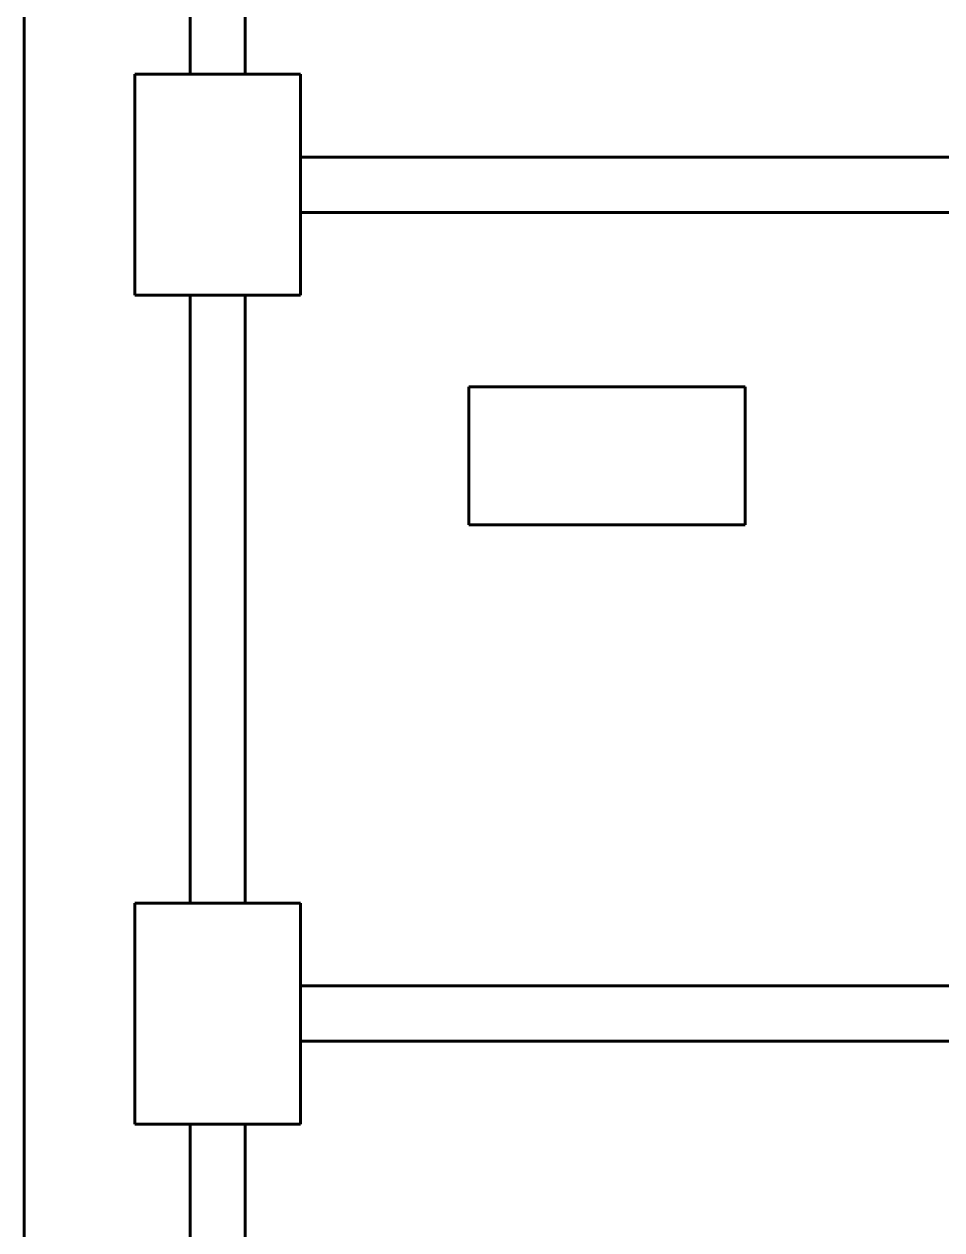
# Model space of a CAD drawing. Extents: x 0 to 297, y 0 to 292.
# Drawn here: x 202.14 to 210.44, y 126.06 to 136.97 of the extents above; entities that cross this region are included whole.
import ezdxf

# ---------------------------------------------------------------- set-up
doc = ezdxf.new("R2010")
doc.units = 0
doc.header["$MEASUREMENT"] = 0
doc.linetypes.add('K5LT_BASIC', pattern=[0])
doc.layers.add('Системный слой', color=7, linetype='Continuous')

# ---------------------------------------------------------------- blocks, each defined once
blk = doc.blocks.new('*U')
at = {"layer": 'Системный слой', "linetype": 'K5LT_BASIC', "lineweight": 60}
for p, q in [((204.642, 136.519), (203.142, 136.519)), ((203.142, 136.519), (203.142, 134.519)), ((204.642, 134.519), (204.642, 136.519)), ((203.142, 134.519), (204.642, 134.519)), ((208.664, 133.691), (206.164, 133.691)), ((206.164, 133.691), (206.164, 132.441)), ((208.664, 132.441), (208.664, 133.691)), ((206.164, 132.441), (208.664, 132.441)), ((204.642, 129.019), (203.142, 129.019)), ((203.142, 129.019), (203.142, 127.019)), ((204.642, 127.019), (204.642, 129.019)), ((203.142, 127.019), (204.642, 127.019))]:
    blk.add_line(p, q, dxfattribs=at)

msp = doc.modelspace()

# ---------------------------------------------------------------- linework, layer by layer
at = {"layer": 'Системный слой', "linetype": 'K5LT_BASIC', "lineweight": 60}
for p, q in [((202.142, 119.519), (202.142, 174.019)), ((203.642, 136.519), (203.642, 142.019)), ((204.142, 142.019), (204.142, 136.519)), ((203.142, 136.519), (204.642, 136.519)), ((203.142, 136.519), (203.142, 134.519)), ((203.142, 134.519), (203.142, 136.519)), ((203.142, 136.519), (204.642, 136.519)), ((204.642, 136.519), (203.642, 136.519)), ((204.641, 136.019), (204.642, 136.519)), ((204.642, 136.519), (204.642, 134.519)), ((204.642, 134.519), (204.642, 136.519)), ((204.642, 134.519), (204.642, 136.519)), ((204.641, 135.769), (218.641, 135.769)), ((204.642, 135.769), (204.642, 135.019)), ((218.641, 135.769), (204.642, 135.769)), ((204.641, 135.269), (218.641, 135.269)), ((204.642, 134.519), (203.142, 134.519)), ((203.142, 134.519), (204.642, 134.519)), ((203.642, 129.019), (203.642, 134.519)), ((204.142, 134.519), (204.142, 129.019)), ((203.142, 129.019), (204.642, 129.019)), ((203.142, 129.019), (203.142, 127.019)), ((203.142, 127.019), (203.142, 129.019)), ((203.142, 129.019), (204.642, 129.019)), ((204.642, 129.019), (203.642, 129.019)), ((204.641, 128.519), (204.642, 129.019)), ((204.642, 129.019), (204.642, 127.019)), ((204.642, 127.019), (204.642, 129.019)), ((204.642, 127.019), (204.642, 129.019)), ((204.641, 128.269), (218.641, 128.269)), ((204.642, 128.269), (204.642, 127.519)), ((204.641, 127.769), (218.641, 127.769)), ((204.642, 127.019), (203.142, 127.019)), ((203.142, 127.019), (204.642, 127.019)), ((203.642, 121.519), (203.642, 127.019)), ((204.142, 127.019), (204.142, 121.519))]:
    msp.add_line(p, q, dxfattribs=at)

# ---------------------------------------------------------------- block references
at = {"layer": 'Системный слой'}
msp.add_blockref('*U', (0, 0), dxfattribs=at)
msp.add_blockref('*U', (0, 0), dxfattribs=at)
msp.add_blockref('*U', (0, 0), dxfattribs=at)
msp.add_blockref('*U', (0, 0), dxfattribs=at)
msp.add_blockref('*U', (0, 0), dxfattribs=at)
msp.add_blockref('*U', (0, 0), dxfattribs=at)
msp.add_blockref('*U', (0, 0), dxfattribs=at)
msp.add_blockref('*U', (0, 0), dxfattribs=at)
msp.add_blockref('*U', (0, 0), dxfattribs=at)
msp.add_blockref('*U', (0, 0), dxfattribs=at)
msp.add_blockref('*U', (0, 0), dxfattribs=at)
msp.add_blockref('*U', (0, 0), dxfattribs=at)
msp.add_blockref('*U', (0, 0), dxfattribs=at)
msp.add_blockref('*U', (0, 0), dxfattribs=at)
msp.add_blockref('*U', (0, 0), dxfattribs=at)
msp.add_blockref('*U', (0, 0), dxfattribs=at)
msp.add_blockref('*U', (0, 0), dxfattribs=at)
msp.add_blockref('*U', (0, 0), dxfattribs=at)
msp.add_blockref('*U', (0, 0), dxfattribs=at)
msp.add_blockref('*U', (0, 0), dxfattribs=at)
msp.add_blockref('*U', (0, 0), dxfattribs=at)
msp.add_blockref('*U', (0, 0), dxfattribs=at)
msp.add_blockref('*U', (0, 0), dxfattribs=at)
msp.add_blockref('*U', (0, 0), dxfattribs=at)
msp.add_blockref('*U', (0, 0), dxfattribs=at)
msp.add_blockref('*U', (0, 0), dxfattribs=at)
msp.add_blockref('*U', (0, 0), dxfattribs=at)
msp.add_blockref('*U', (0, 0), dxfattribs=at)
msp.add_blockref('*U', (0, 0), dxfattribs=at)
msp.add_blockref('*U', (0, 0), dxfattribs=at)
msp.add_blockref('*U', (0, 0), dxfattribs=at)
msp.add_blockref('*U', (0, 0), dxfattribs=at)
msp.add_blockref('*U', (0, 0), dxfattribs=at)
msp.add_blockref('*U', (0, 0), dxfattribs=at)
msp.add_blockref('*U', (0, 0), dxfattribs=at)
msp.add_blockref('*U', (0, 0), dxfattribs=at)
msp.add_blockref('*U', (0, 0), dxfattribs=at)
msp.add_blockref('*U', (0, 0), dxfattribs=at)
msp.add_blockref('*U', (0, 0), dxfattribs=at)
msp.add_blockref('*U', (0, 0), dxfattribs=at)
msp.add_blockref('*U', (0, 0), dxfattribs=at)
msp.add_blockref('*U', (0, 0), dxfattribs=at)
msp.add_blockref('*U', (0, 0), dxfattribs=at)
msp.add_blockref('*U', (0, 0), dxfattribs=at)
msp.add_blockref('*U', (0, 0), dxfattribs=at)
msp.add_blockref('*U', (0, 0), dxfattribs=at)
msp.add_blockref('*U', (0, 0), dxfattribs=at)
msp.add_blockref('*U', (0, 0), dxfattribs=at)
msp.add_blockref('*U', (0, 0), dxfattribs=at)
msp.add_blockref('*U', (0, 0), dxfattribs=at)
msp.add_blockref('*U', (0, 0), dxfattribs=at)
msp.add_blockref('*U', (0, 0), dxfattribs=at)
msp.add_blockref('*U', (0, 0), dxfattribs=at)
msp.add_blockref('*U', (0, 0), dxfattribs=at)
msp.add_blockref('*U', (0, 0), dxfattribs=at)
msp.add_blockref('*U', (0, 0), dxfattribs=at)
msp.add_blockref('*U', (0, 0), dxfattribs=at)
msp.add_blockref('*U', (0, 0), dxfattribs=at)
msp.add_blockref('*U', (0, 0), dxfattribs=at)
msp.add_blockref('*U', (0, 0), dxfattribs=at)
msp.add_blockref('*U', (0, 0), dxfattribs=at)
msp.add_blockref('*U', (0, 0), dxfattribs=at)
msp.add_blockref('*U', (0, 0), dxfattribs=at)
msp.add_blockref('*U', (0, 0), dxfattribs=at)
msp.add_blockref('*U', (0, 0), dxfattribs=at)
msp.add_blockref('*U', (0, 0), dxfattribs=at)
msp.add_blockref('*U', (0, 0), dxfattribs=at)
msp.add_blockref('*U', (0, 0), dxfattribs=at)
msp.add_blockref('*U', (0, 0), dxfattribs=at)
msp.add_blockref('*U', (0, 0), dxfattribs=at)
msp.add_blockref('*U', (0, 0), dxfattribs=at)
msp.add_blockref('*U', (0, 0), dxfattribs=at)
msp.add_blockref('*U', (0, 0), dxfattribs=at)
msp.add_blockref('*U', (0, 0), dxfattribs=at)
msp.add_blockref('*U', (0, 0), dxfattribs=at)
msp.add_blockref('*U', (0, 0), dxfattribs=at)
msp.add_blockref('*U', (0, 0), dxfattribs=at)
msp.add_blockref('*U', (0, 0), dxfattribs=at)
msp.add_blockref('*U', (0, 0), dxfattribs=at)
msp.add_blockref('*U', (0, 0), dxfattribs=at)
msp.add_blockref('*U', (0, 0), dxfattribs=at)
msp.add_blockref('*U', (0, 0), dxfattribs=at)
msp.add_blockref('*U', (0, 0), dxfattribs=at)
msp.add_blockref('*U', (0, 0), dxfattribs=at)
msp.add_blockref('*U', (0, 0), dxfattribs=at)
msp.add_blockref('*U', (0, 0), dxfattribs=at)
msp.add_blockref('*U', (0, 0), dxfattribs=at)
msp.add_blockref('*U', (0, 0), dxfattribs=at)
msp.add_blockref('*U', (0, 0), dxfattribs=at)
msp.add_blockref('*U', (0, 0), dxfattribs=at)
msp.add_blockref('*U', (0, 0), dxfattribs=at)
msp.add_blockref('*U', (0, 0), dxfattribs=at)
msp.add_blockref('*U', (0, 0), dxfattribs=at)
msp.add_blockref('*U', (0, 0), dxfattribs=at)
msp.add_blockref('*U', (0, 0), dxfattribs=at)
msp.add_blockref('*U', (0, 0), dxfattribs=at)
msp.add_blockref('*U', (0, 0), dxfattribs=at)
msp.add_blockref('*U', (0, 0), dxfattribs=at)
msp.add_blockref('*U', (0, 0), dxfattribs=at)
msp.add_blockref('*U', (0, 0), dxfattribs=at)
msp.add_blockref('*U', (0, 0), dxfattribs=at)
msp.add_blockref('*U', (0, 0), dxfattribs=at)
msp.add_blockref('*U', (0, 0), dxfattribs=at)
msp.add_blockref('*U', (0, 0), dxfattribs=at)
msp.add_blockref('*U', (0, 0), dxfattribs=at)
msp.add_blockref('*U', (0, 0), dxfattribs=at)
msp.add_blockref('*U', (0, 0), dxfattribs=at)
msp.add_blockref('*U', (0, 0), dxfattribs=at)
msp.add_blockref('*U', (0, 0), dxfattribs=at)
msp.add_blockref('*U', (0, 0), dxfattribs=at)
msp.add_blockref('*U', (0, 0), dxfattribs=at)
msp.add_blockref('*U', (0, 0), dxfattribs=at)
msp.add_blockref('*U', (0, 0), dxfattribs=at)
msp.add_blockref('*U', (0, 0), dxfattribs=at)
msp.add_blockref('*U', (0, 0), dxfattribs=at)
msp.add_blockref('*U', (0, 0), dxfattribs=at)
msp.add_blockref('*U', (0, 0), dxfattribs=at)
msp.add_blockref('*U', (0, 0), dxfattribs=at)
msp.add_blockref('*U', (0, 0), dxfattribs=at)
msp.add_blockref('*U', (0, 0), dxfattribs=at)
msp.add_blockref('*U', (0, 0), dxfattribs=at)
msp.add_blockref('*U', (0, 0), dxfattribs=at)
msp.add_blockref('*U', (0, 0), dxfattribs=at)
msp.add_blockref('*U', (0, 0), dxfattribs=at)
msp.add_blockref('*U', (0, 0), dxfattribs=at)
msp.add_blockref('*U', (0, 0), dxfattribs=at)
msp.add_blockref('*U', (0, 0), dxfattribs=at)
msp.add_blockref('*U', (0, 0), dxfattribs=at)
msp.add_blockref('*U', (0, 0), dxfattribs=at)
msp.add_blockref('*U', (0, 0), dxfattribs=at)
msp.add_blockref('*U', (0, 0), dxfattribs=at)
msp.add_blockref('*U', (0, 0), dxfattribs=at)
msp.add_blockref('*U', (0, 0), dxfattribs=at)
msp.add_blockref('*U', (0, 0), dxfattribs=at)
msp.add_blockref('*U', (0, 0), dxfattribs=at)
msp.add_blockref('*U', (0, 0), dxfattribs=at)
msp.add_blockref('*U', (0, 0), dxfattribs=at)
msp.add_blockref('*U', (0, 0), dxfattribs=at)
msp.add_blockref('*U', (0, 0), dxfattribs=at)
msp.add_blockref('*U', (0, 0), dxfattribs=at)
msp.add_blockref('*U', (0, 0), dxfattribs=at)
msp.add_blockref('*U', (0, 0), dxfattribs=at)
msp.add_blockref('*U', (0, 0), dxfattribs=at)
msp.add_blockref('*U', (0, 0), dxfattribs=at)
msp.add_blockref('*U', (0, 0), dxfattribs=at)
msp.add_blockref('*U', (0, 0), dxfattribs=at)
msp.add_blockref('*U', (0, 0), dxfattribs=at)
msp.add_blockref('*U', (0, 0), dxfattribs=at)
msp.add_blockref('*U', (0, 0), dxfattribs=at)
msp.add_blockref('*U', (0, 0), dxfattribs=at)
msp.add_blockref('*U', (0, 0), dxfattribs=at)
msp.add_blockref('*U', (0, 0), dxfattribs=at)
msp.add_blockref('*U', (0, 0), dxfattribs=at)
msp.add_blockref('*U', (0, 0), dxfattribs=at)
msp.add_blockref('*U', (0, 0), dxfattribs=at)
msp.add_blockref('*U', (0, 0), dxfattribs=at)
msp.add_blockref('*U', (0, 0), dxfattribs=at)
msp.add_blockref('*U', (0, 0), dxfattribs=at)
msp.add_blockref('*U', (0, 0), dxfattribs=at)
msp.add_blockref('*U', (0, 0), dxfattribs=at)
msp.add_blockref('*U', (0, 0), dxfattribs=at)
msp.add_blockref('*U', (0, 0), dxfattribs=at)
msp.add_blockref('*U', (0, 0), dxfattribs=at)
msp.add_blockref('*U', (0, 0), dxfattribs=at)
msp.add_blockref('*U', (0, 0), dxfattribs=at)
msp.add_blockref('*U', (0, 0), dxfattribs=at)
msp.add_blockref('*U', (0, 0), dxfattribs=at)
msp.add_blockref('*U', (0, 0), dxfattribs=at)
msp.add_blockref('*U', (0, 0), dxfattribs=at)
msp.add_blockref('*U', (0, 0), dxfattribs=at)
msp.add_blockref('*U', (0, 0), dxfattribs=at)
msp.add_blockref('*U', (0, 0), dxfattribs=at)
msp.add_blockref('*U', (0, 0), dxfattribs=at)
msp.add_blockref('*U', (0, 0), dxfattribs=at)
msp.add_blockref('*U', (0, 0), dxfattribs=at)
msp.add_blockref('*U', (0, 0), dxfattribs=at)
msp.add_blockref('*U', (0, 0), dxfattribs=at)
msp.add_blockref('*U', (0, 0), dxfattribs=at)
msp.add_blockref('*U', (0, 0), dxfattribs=at)
msp.add_blockref('*U', (0, 0), dxfattribs=at)
msp.add_blockref('*U', (0, 0), dxfattribs=at)
msp.add_blockref('*U', (0, 0), dxfattribs=at)
msp.add_blockref('*U', (0, 0), dxfattribs=at)
msp.add_blockref('*U', (0, 0), dxfattribs=at)
msp.add_blockref('*U', (0, 0), dxfattribs=at)
msp.add_blockref('*U', (0, 0), dxfattribs=at)
msp.add_blockref('*U', (0, 0), dxfattribs=at)
msp.add_blockref('*U', (0, 0), dxfattribs=at)
msp.add_blockref('*U', (0, 0), dxfattribs=at)
msp.add_blockref('*U', (0, 0), dxfattribs=at)
msp.add_blockref('*U', (0, 0), dxfattribs=at)
msp.add_blockref('*U', (0, 0), dxfattribs=at)
msp.add_blockref('*U', (0, 0), dxfattribs=at)
msp.add_blockref('*U', (0, 0), dxfattribs=at)
msp.add_blockref('*U', (0, 0), dxfattribs=at)
msp.add_blockref('*U', (0, 0), dxfattribs=at)
msp.add_blockref('*U', (0, 0), dxfattribs=at)
msp.add_blockref('*U', (0, 0), dxfattribs=at)
msp.add_blockref('*U', (0, 0), dxfattribs=at)
msp.add_blockref('*U', (0, 0), dxfattribs=at)
msp.add_blockref('*U', (0, 0), dxfattribs=at)
msp.add_blockref('*U', (0, 0), dxfattribs=at)
msp.add_blockref('*U', (0, 0), dxfattribs=at)
msp.add_blockref('*U', (0, 0), dxfattribs=at)
msp.add_blockref('*U', (0, 0), dxfattribs=at)
msp.add_blockref('*U', (0, 0), dxfattribs=at)
msp.add_blockref('*U', (0, 0), dxfattribs=at)
msp.add_blockref('*U', (0, 0), dxfattribs=at)
msp.add_blockref('*U', (0, 0), dxfattribs=at)
msp.add_blockref('*U', (0, 0), dxfattribs=at)
msp.add_blockref('*U', (0, 0), dxfattribs=at)
msp.add_blockref('*U', (0, 0), dxfattribs=at)
msp.add_blockref('*U', (0, 0), dxfattribs=at)
msp.add_blockref('*U', (0, 0), dxfattribs=at)
msp.add_blockref('*U', (0, 0), dxfattribs=at)
msp.add_blockref('*U', (0, 0), dxfattribs=at)
msp.add_blockref('*U', (0, 0), dxfattribs=at)
msp.add_blockref('*U', (0, 0), dxfattribs=at)
msp.add_blockref('*U', (0, 0), dxfattribs=at)
msp.add_blockref('*U', (0, 0), dxfattribs=at)
msp.add_blockref('*U', (0, 0), dxfattribs=at)
msp.add_blockref('*U', (0, 0), dxfattribs=at)
msp.add_blockref('*U', (0, 0), dxfattribs=at)
msp.add_blockref('*U', (0, 0), dxfattribs=at)
msp.add_blockref('*U', (0, 0), dxfattribs=at)
msp.add_blockref('*U', (0, 0), dxfattribs=at)
msp.add_blockref('*U', (0, 0), dxfattribs=at)
msp.add_blockref('*U', (0, 0), dxfattribs=at)
msp.add_blockref('*U', (0, 0), dxfattribs=at)
msp.add_blockref('*U', (0, 0), dxfattribs=at)
msp.add_blockref('*U', (0, 0), dxfattribs=at)
msp.add_blockref('*U', (0, 0), dxfattribs=at)
msp.add_blockref('*U', (0, 0), dxfattribs=at)
msp.add_blockref('*U', (0, 0), dxfattribs=at)
msp.add_blockref('*U', (0, 0), dxfattribs=at)
msp.add_blockref('*U', (0, 0), dxfattribs=at)
msp.add_blockref('*U', (0, 0), dxfattribs=at)
msp.add_blockref('*U', (0, 0), dxfattribs=at)
msp.add_blockref('*U', (0, 0), dxfattribs=at)
msp.add_blockref('*U', (0, 0), dxfattribs=at)
msp.add_blockref('*U', (0, 0), dxfattribs=at)
msp.add_blockref('*U', (0, 0), dxfattribs=at)
msp.add_blockref('*U', (0, 0), dxfattribs=at)
msp.add_blockref('*U', (0, 0), dxfattribs=at)
msp.add_blockref('*U', (0, 0), dxfattribs=at)
msp.add_blockref('*U', (0, 0), dxfattribs=at)
msp.add_blockref('*U', (0, 0), dxfattribs=at)
msp.add_blockref('*U', (0, 0), dxfattribs=at)
msp.add_blockref('*U', (0, 0), dxfattribs=at)
msp.add_blockref('*U', (0, 0), dxfattribs=at)
msp.add_blockref('*U', (0, 0), dxfattribs=at)
msp.add_blockref('*U', (0, 0), dxfattribs=at)
msp.add_blockref('*U', (0, 0), dxfattribs=at)
msp.add_blockref('*U', (0, 0), dxfattribs=at)
msp.add_blockref('*U', (0, 0), dxfattribs=at)
msp.add_blockref('*U', (0, 0), dxfattribs=at)
msp.add_blockref('*U', (0, 0), dxfattribs=at)
msp.add_blockref('*U', (0, 0), dxfattribs=at)
msp.add_blockref('*U', (0, 0), dxfattribs=at)
msp.add_blockref('*U', (0, 0), dxfattribs=at)
msp.add_blockref('*U', (0, 0), dxfattribs=at)
msp.add_blockref('*U', (0, 0), dxfattribs=at)
msp.add_blockref('*U', (0, 0), dxfattribs=at)
msp.add_blockref('*U', (0, 0), dxfattribs=at)
msp.add_blockref('*U', (0, 0), dxfattribs=at)
msp.add_blockref('*U', (0, 0), dxfattribs=at)
msp.add_blockref('*U', (0, 0), dxfattribs=at)
msp.add_blockref('*U', (0, 0), dxfattribs=at)
msp.add_blockref('*U', (0, 0), dxfattribs=at)
msp.add_blockref('*U', (0, 0), dxfattribs=at)
msp.add_blockref('*U', (0, 0), dxfattribs=at)
msp.add_blockref('*U', (0, 0), dxfattribs=at)
msp.add_blockref('*U', (0, 0), dxfattribs=at)
msp.add_blockref('*U', (0, 0), dxfattribs=at)
msp.add_blockref('*U', (0, 0), dxfattribs=at)
msp.add_blockref('*U', (0, 0), dxfattribs=at)
msp.add_blockref('*U', (0, 0), dxfattribs=at)
msp.add_blockref('*U', (0, 0), dxfattribs=at)
msp.add_blockref('*U', (0, 0), dxfattribs=at)
msp.add_blockref('*U', (0, 0), dxfattribs=at)
msp.add_blockref('*U', (0, 0), dxfattribs=at)
msp.add_blockref('*U', (0, 0), dxfattribs=at)
msp.add_blockref('*U', (0, 0), dxfattribs=at)
msp.add_blockref('*U', (0, 0), dxfattribs=at)
msp.add_blockref('*U', (0, 0), dxfattribs=at)
msp.add_blockref('*U', (0, 0), dxfattribs=at)
msp.add_blockref('*U', (0, 0), dxfattribs=at)
msp.add_blockref('*U', (0, 0), dxfattribs=at)
msp.add_blockref('*U', (0, 0), dxfattribs=at)
msp.add_blockref('*U', (0, 0), dxfattribs=at)
msp.add_blockref('*U', (0, 0), dxfattribs=at)
msp.add_blockref('*U', (0, 0), dxfattribs=at)
msp.add_blockref('*U', (0, 0), dxfattribs=at)
msp.add_blockref('*U', (0, 0), dxfattribs=at)
msp.add_blockref('*U', (0, 0), dxfattribs=at)
msp.add_blockref('*U', (0, 0), dxfattribs=at)
msp.add_blockref('*U', (0, 0), dxfattribs=at)
msp.add_blockref('*U', (0, 0), dxfattribs=at)
msp.add_blockref('*U', (0, 0), dxfattribs=at)
msp.add_blockref('*U', (0, 0), dxfattribs=at)
msp.add_blockref('*U', (0, 0), dxfattribs=at)
msp.add_blockref('*U', (0, 0), dxfattribs=at)
msp.add_blockref('*U', (0, 0), dxfattribs=at)
msp.add_blockref('*U', (0, 0), dxfattribs=at)
msp.add_blockref('*U', (0, 0), dxfattribs=at)
msp.add_blockref('*U', (0, 0), dxfattribs=at)
msp.add_blockref('*U', (0, 0), dxfattribs=at)
msp.add_blockref('*U', (0, 0), dxfattribs=at)
msp.add_blockref('*U', (0, 0), dxfattribs=at)
msp.add_blockref('*U', (0, 0), dxfattribs=at)
msp.add_blockref('*U', (0, 0), dxfattribs=at)
msp.add_blockref('*U', (0, 0), dxfattribs=at)
msp.add_blockref('*U', (0, 0), dxfattribs=at)
msp.add_blockref('*U', (0, 0), dxfattribs=at)
msp.add_blockref('*U', (0, 0), dxfattribs=at)
msp.add_blockref('*U', (0, 0), dxfattribs=at)
msp.add_blockref('*U', (0, 0), dxfattribs=at)
msp.add_blockref('*U', (0, 0), dxfattribs=at)
msp.add_blockref('*U', (0, 0), dxfattribs=at)
msp.add_blockref('*U', (0, 0), dxfattribs=at)
msp.add_blockref('*U', (0, 0), dxfattribs=at)
msp.add_blockref('*U', (0, 0), dxfattribs=at)
msp.add_blockref('*U', (0, 0), dxfattribs=at)
msp.add_blockref('*U', (0, 0), dxfattribs=at)
msp.add_blockref('*U', (0, 0), dxfattribs=at)
msp.add_blockref('*U', (0, 0), dxfattribs=at)
msp.add_blockref('*U', (0, 0), dxfattribs=at)
msp.add_blockref('*U', (0, 0), dxfattribs=at)
msp.add_blockref('*U', (0, 0), dxfattribs=at)
msp.add_blockref('*U', (0, 0), dxfattribs=at)
msp.add_blockref('*U', (0, 0), dxfattribs=at)
msp.add_blockref('*U', (0, 0), dxfattribs=at)
msp.add_blockref('*U', (0, 0), dxfattribs=at)
msp.add_blockref('*U', (0, 0), dxfattribs=at)
msp.add_blockref('*U', (0, 0), dxfattribs=at)
msp.add_blockref('*U', (0, 0), dxfattribs=at)
msp.add_blockref('*U', (0, 0), dxfattribs=at)
msp.add_blockref('*U', (0, 0), dxfattribs=at)
msp.add_blockref('*U', (0, 0), dxfattribs=at)
msp.add_blockref('*U', (0, 0), dxfattribs=at)
msp.add_blockref('*U', (0, 0), dxfattribs=at)
msp.add_blockref('*U', (0, 0), dxfattribs=at)
msp.add_blockref('*U', (0, 0), dxfattribs=at)
msp.add_blockref('*U', (0, 0), dxfattribs=at)
msp.add_blockref('*U', (0, 0), dxfattribs=at)
msp.add_blockref('*U', (0, 0), dxfattribs=at)
msp.add_blockref('*U', (0, 0), dxfattribs=at)
msp.add_blockref('*U', (0, 0), dxfattribs=at)
msp.add_blockref('*U', (0, 0), dxfattribs=at)
msp.add_blockref('*U', (0, 0), dxfattribs=at)
msp.add_blockref('*U', (0, 0), dxfattribs=at)
msp.add_blockref('*U', (0, 0), dxfattribs=at)
msp.add_blockref('*U', (0, 0), dxfattribs=at)
msp.add_blockref('*U', (0, 0), dxfattribs=at)
msp.add_blockref('*U', (0, 0), dxfattribs=at)
msp.add_blockref('*U', (0, 0), dxfattribs=at)
msp.add_blockref('*U', (0, 0), dxfattribs=at)
msp.add_blockref('*U', (0, 0), dxfattribs=at)
msp.add_blockref('*U', (0, 0), dxfattribs=at)
msp.add_blockref('*U', (0, 0), dxfattribs=at)
msp.add_blockref('*U', (0, 0), dxfattribs=at)
msp.add_blockref('*U', (0, 0), dxfattribs=at)
msp.add_blockref('*U', (0, 0), dxfattribs=at)
msp.add_blockref('*U', (0, 0), dxfattribs=at)

doc.saveas('drawing.dxf')
